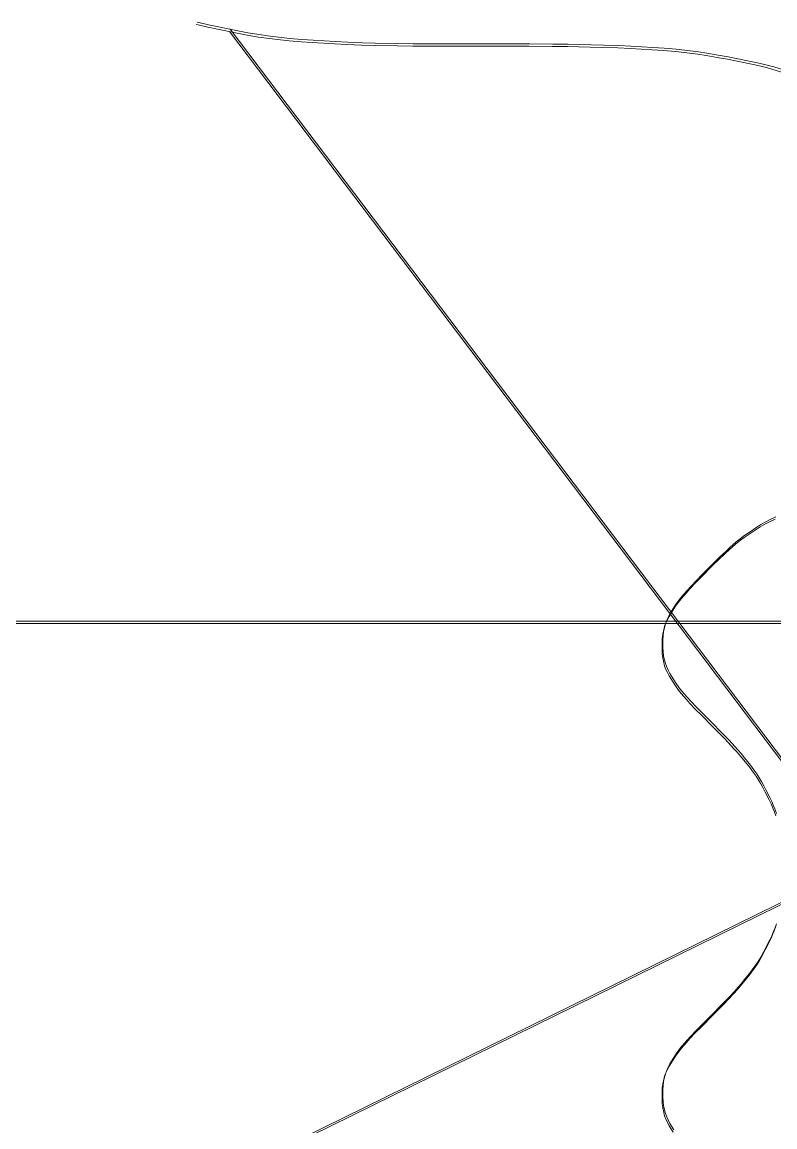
# Model space of a CAD drawing. Header units: metres. Extents: x -1097 to 1588, y -673 to 884.
# Drawn here: x 1064.5 to 1215.1, y 662.7 to 883.8 of the extents above; entities that cross this region are included whole.
import ezdxf

# ---------------------------------------------------------------- set-up
doc = ezdxf.new("R2010")
doc.units = ezdxf.units.M
for name, color, linetype, lineweight, plot in [('MUROS', 7, 'Continuous', 0, False), ('TERRENO', 188, 'Continuous', 0, False), ('VISTA LEJOS', 7, 'Continuous', 0, False)]:
    doc.layers.add(name, color=color, linetype=linetype, lineweight=lineweight, plot=plot)

msp = doc.modelspace()

# ---------------------------------------------------------------- linework, layer by layer
at = {"layer": 'MUROS'}
for points in [[(33.52, 763.48), (1528.87, 763.48), (1528.87, 84.2), (33.52, 84.2)], [(33.67, 763.95), (1529.02, 763.95), (1529.02, 84.67), (33.67, 84.67)]]:
    msp.add_lwpolyline(points, close=True, dxfattribs=at)
at = {"layer": 'TERRENO'}
for points in [[(1216.73, 873.72), (1214.74, 874.32), (1213.43, 874.68), (1211.47, 875.14), (1209.52, 875.55), (1205.63, 876.33), (1203.6, 876.71), (1201.38, 877.09), (1199.72, 877.33), (1196.95, 877.67), (1195.24, 877.86), (1192.84, 878.06), (1190.58, 878.21), (1186.17, 878.47), (1183.71, 878.6), (1180.71, 878.71), (1178.19, 878.78), (1173.61, 878.86), (1170.53, 878.9), (1165.9, 878.93), (1161.24, 878.94), (1151.91, 878.94), (1147.25, 878.95), (1142.62, 878.98), (1139.54, 879.02), (1134.97, 879.1), (1132.44, 879.17), (1129.45, 879.29), (1126.98, 879.41), (1122.57, 879.67), (1120.31, 879.82), (1117.92, 880.03), (1116.2, 880.21), (1113.43, 880.55), (1111.77, 880.79), (1109.55, 881.17), (1107.52, 881.55), (1103.63, 882.33), (1101.68, 882.74), (1099.72, 883.2), (1099.35, 883.3)], [(1215.31, 724.98), (1214.96, 725.93), (1214.72, 726.53), (1214.35, 727.36), (1213.97, 728.16), (1213.19, 729.72), (1212.77, 730.51), (1212.31, 731.35), (1211.96, 731.94), (1211.35, 732.89), (1210.97, 733.46), (1210.42, 734.21), (1209.89, 734.89), (1208.86, 736.19), (1208.27, 736.9), (1207.55, 737.73), (1206.94, 738.41), (1205.81, 739.62), (1205.06, 740.42), (1203.9, 741.6), (1202.74, 742.77), (1200.41, 745.1), (1199.26, 746.28), (1198.13, 747.46), (1197.41, 748.25), (1196.38, 749.46), (1195.83, 750.14), (1195.23, 750.98), (1194.76, 751.69), (1193.99, 752.99), (1193.61, 753.67), (1193.27, 754.42), (1193.07, 754.98), (1192.81, 755.93), (1192.69, 756.53), (1192.6, 757.36), (1192.58, 758.16), (1192.58, 759.72), (1192.6, 760.51), (1192.69, 761.35), (1192.81, 761.94), (1193.07, 762.89), (1193.27, 763.46), (1193.61, 764.21), (1193.99, 764.89), (1194.76, 766.19), (1195.23, 766.9), (1195.83, 767.73), (1196.38, 768.41), (1197.41, 769.62), (1198.13, 770.42), (1199.26, 771.6), (1200.41, 772.77), (1202.74, 775.11), (1203.92, 776.27), (1205.13, 777.42), (1205.97, 778.18), (1207.26, 779.3), (1208.01, 779.91), (1208.96, 780.63), (1209.8, 781.22), (1211.35, 782.26), (1212.19, 782.79), (1213.14, 783.33), (1213.89, 783.72), (1215.18, 784.32)], [(1194.76, 661.69), (1193.99, 662.98), (1193.61, 663.67), (1193.27, 664.41), (1193.07, 664.98), (1192.81, 665.93), (1192.69, 666.53), (1192.6, 667.36), (1192.58, 668.16), (1192.58, 669.71), (1192.6, 670.51), (1192.69, 671.35), (1192.81, 671.94), (1193.07, 672.89), (1193.27, 673.46), (1193.61, 674.21), (1193.99, 674.89), (1194.76, 676.18), (1195.23, 676.9), (1195.83, 677.73), (1196.38, 678.41), (1197.41, 679.62), (1198.13, 680.42), (1199.26, 681.6), (1200.41, 682.77), (1202.74, 685.1), (1203.9, 686.27), (1205.06, 687.46), (1205.81, 688.25), (1206.94, 689.46), (1207.55, 690.14), (1208.27, 690.98), (1208.86, 691.69), (1209.89, 692.99), (1210.42, 693.67), (1210.97, 694.42), (1211.35, 694.98), (1211.96, 695.93), (1212.31, 696.53), (1212.77, 697.36), (1213.19, 698.16), (1213.97, 699.71), (1214.35, 700.51), (1214.72, 701.35), (1214.96, 701.94), (1215.31, 702.89)]]:
    msp.add_lwpolyline(points, dxfattribs=at)
at = {"layer": 'VISTA LEJOS'}
for points in [[(1216.73, 873.72), (1214.74, 874.32), (1213.43, 874.68), (1211.47, 875.14), (1209.52, 875.55), (1205.63, 876.33), (1203.6, 876.71), (1201.38, 877.09), (1199.72, 877.33), (1196.95, 877.67), (1195.24, 877.86), (1192.84, 878.06), (1190.58, 878.21), (1186.17, 878.47), (1183.71, 878.6), (1180.71, 878.71), (1178.19, 878.78), (1173.61, 878.86), (1170.53, 878.9), (1165.9, 878.93), (1161.24, 878.94), (1151.91, 878.94), (1147.25, 878.95), (1142.62, 878.98), (1139.54, 879.02), (1134.97, 879.1), (1132.44, 879.17), (1129.45, 879.29), (1126.98, 879.41), (1122.57, 879.67), (1120.31, 879.82), (1117.92, 880.03), (1116.2, 880.21), (1113.43, 880.55), (1111.77, 880.79), (1109.55, 881.17), (1107.52, 881.55), (1103.63, 882.33), (1101.68, 882.74), (1099.72, 883.2), (1099.35, 883.3)], [(1216.88, 874.19), (1214.89, 874.79), (1213.58, 875.15), (1211.62, 875.61), (1209.67, 876.02), (1205.78, 876.8), (1203.75, 877.18), (1201.53, 877.56), (1199.87, 877.8), (1197.1, 878.14), (1195.39, 878.33), (1193, 878.53), (1190.73, 878.68), (1186.32, 878.94), (1183.86, 879.07), (1180.86, 879.18), (1178.34, 879.25), (1173.76, 879.33), (1170.68, 879.37), (1166.05, 879.4), (1161.39, 879.41), (1152.06, 879.41), (1147.4, 879.42), (1142.77, 879.45), (1139.7, 879.49), (1135.12, 879.57), (1132.59, 879.64), (1129.6, 879.76), (1127.13, 879.88), (1122.72, 880.14), (1120.46, 880.29), (1118.07, 880.5), (1116.35, 880.68), (1113.58, 881.02), (1111.92, 881.26), (1109.7, 881.64), (1107.67, 882.02), (1103.78, 882.8), (1101.83, 883.21), (1099.87, 883.67), (1099.5, 883.77)], [(1232.38, 715.48), (1106.12, 882.33)], [(1106.12, 882.33), (1232.38, 715.48)], [(1232.23, 715.01), (1105.97, 881.86)], [(1105.97, 881.86), (1232.23, 715.01)], [(1215.46, 725.45), (1215.11, 726.4), (1214.87, 727), (1214.5, 727.83), (1214.12, 728.63), (1213.34, 730.19), (1212.93, 730.98), (1212.46, 731.82), (1212.11, 732.41), (1211.5, 733.36), (1211.12, 733.93), (1210.57, 734.68), (1210.05, 735.36), (1209.01, 736.66), (1208.42, 737.37), (1207.7, 738.2), (1207.09, 738.88), (1205.97, 740.09), (1205.21, 740.89), (1204.05, 742.07), (1202.89, 743.24), (1200.56, 745.57), (1199.41, 746.75), (1198.29, 747.93), (1197.57, 748.72), (1196.53, 749.93), (1195.98, 750.61), (1195.38, 751.45), (1194.92, 752.16), (1194.14, 753.46), (1193.76, 754.14), (1193.42, 754.89), (1193.22, 755.45), (1192.96, 756.4), (1192.84, 757), (1192.76, 757.83), (1192.73, 758.63), (1192.73, 760.19), (1192.76, 760.98), (1192.84, 761.82), (1192.96, 762.41), (1193.22, 763.36), (1193.42, 763.93), (1193.76, 764.68), (1194.14, 765.36), (1194.92, 766.66), (1195.38, 767.37), (1195.98, 768.2), (1196.53, 768.88), (1197.57, 770.09), (1198.29, 770.89), (1199.41, 772.07), (1200.56, 773.24), (1202.89, 775.57), (1204.07, 776.74), (1205.28, 777.89), (1206.12, 778.65), (1207.41, 779.77), (1208.16, 780.38), (1209.11, 781.1), (1209.95, 781.69), (1211.5, 782.73), (1212.34, 783.26), (1213.29, 783.8), (1214.04, 784.19), (1215.34, 784.79)], [(1215.31, 724.98), (1214.96, 725.93), (1214.72, 726.53), (1214.35, 727.36), (1213.97, 728.16), (1213.19, 729.72), (1212.77, 730.51), (1212.31, 731.35), (1211.96, 731.94), (1211.35, 732.89), (1210.97, 733.46), (1210.42, 734.21), (1209.89, 734.89), (1208.86, 736.19), (1208.27, 736.9), (1207.55, 737.73), (1206.94, 738.41), (1205.81, 739.62), (1205.06, 740.42), (1203.9, 741.6), (1202.74, 742.77), (1200.41, 745.1), (1199.26, 746.28), (1198.13, 747.46), (1197.41, 748.25), (1196.38, 749.46), (1195.83, 750.14), (1195.23, 750.98), (1194.76, 751.69), (1193.99, 752.99), (1193.61, 753.67), (1193.27, 754.42), (1193.07, 754.98), (1192.81, 755.93), (1192.69, 756.53), (1192.6, 757.36), (1192.58, 758.16), (1192.58, 759.72), (1192.6, 760.51), (1192.69, 761.35), (1192.81, 761.94), (1193.07, 762.89), (1193.27, 763.46), (1193.61, 764.21), (1193.99, 764.89), (1194.76, 766.19), (1195.23, 766.9), (1195.83, 767.73), (1196.38, 768.41), (1197.41, 769.62), (1198.13, 770.42), (1199.26, 771.6), (1200.41, 772.77), (1202.74, 775.11), (1203.92, 776.27), (1205.13, 777.42), (1205.97, 778.18), (1207.26, 779.3), (1208.01, 779.91), (1208.96, 780.63), (1209.8, 781.22), (1211.35, 782.26), (1212.19, 782.79), (1213.14, 783.33), (1213.89, 783.72), (1215.18, 784.32)], [(33.52, 763.48), (1528.87, 763.48)], [(33.67, 763.95), (1529.02, 763.95)], [(1232.23, 715.01), (995.98, 598.85)], [(1232.38, 715.48), (996.13, 599.32)], [(1194.76, 661.69), (1193.99, 662.98), (1193.61, 663.67), (1193.27, 664.41), (1193.07, 664.98), (1192.81, 665.93), (1192.69, 666.53), (1192.6, 667.36), (1192.58, 668.16), (1192.58, 669.71), (1192.6, 670.51), (1192.69, 671.35), (1192.81, 671.94), (1193.07, 672.89), (1193.27, 673.46), (1193.61, 674.21), (1193.99, 674.89), (1194.76, 676.18), (1195.23, 676.9), (1195.83, 677.73), (1196.38, 678.41), (1197.41, 679.62), (1198.13, 680.42), (1199.26, 681.6), (1200.41, 682.77), (1202.74, 685.1), (1203.9, 686.27), (1205.06, 687.46), (1205.81, 688.25), (1206.94, 689.46), (1207.55, 690.14), (1208.27, 690.98), (1208.86, 691.69), (1209.89, 692.99), (1210.42, 693.67), (1210.97, 694.42), (1211.35, 694.98), (1211.96, 695.93), (1212.31, 696.53), (1212.77, 697.36), (1213.19, 698.16), (1213.97, 699.71), (1214.35, 700.51), (1214.72, 701.35), (1214.96, 701.94), (1215.31, 702.89)], [(1194.92, 662.16), (1194.14, 663.45), (1193.76, 664.14), (1193.42, 664.88), (1193.22, 665.45), (1192.96, 666.4), (1192.84, 667), (1192.76, 667.83), (1192.73, 668.63), (1192.73, 670.18), (1192.76, 670.98), (1192.84, 671.82), (1192.96, 672.41), (1193.22, 673.36), (1193.42, 673.93), (1193.76, 674.68), (1194.14, 675.36), (1194.92, 676.65), (1195.38, 677.36), (1195.98, 678.2), (1196.53, 678.88), (1197.57, 680.09), (1198.29, 680.89), (1199.41, 682.07), (1200.56, 683.24), (1202.89, 685.57), (1204.05, 686.74), (1205.21, 687.93), (1205.97, 688.72), (1207.09, 689.93), (1207.7, 690.61), (1208.42, 691.45), (1209.01, 692.16), (1210.05, 693.45), (1210.57, 694.14), (1211.12, 694.89), (1211.5, 695.45), (1212.11, 696.4), (1212.46, 697), (1212.93, 697.83), (1213.34, 698.63), (1214.12, 700.18), (1214.5, 700.98), (1214.87, 701.82), (1215.11, 702.41), (1215.46, 703.36)]]:
    msp.add_lwpolyline(points, dxfattribs=at)

doc.saveas('drawing.dxf')
